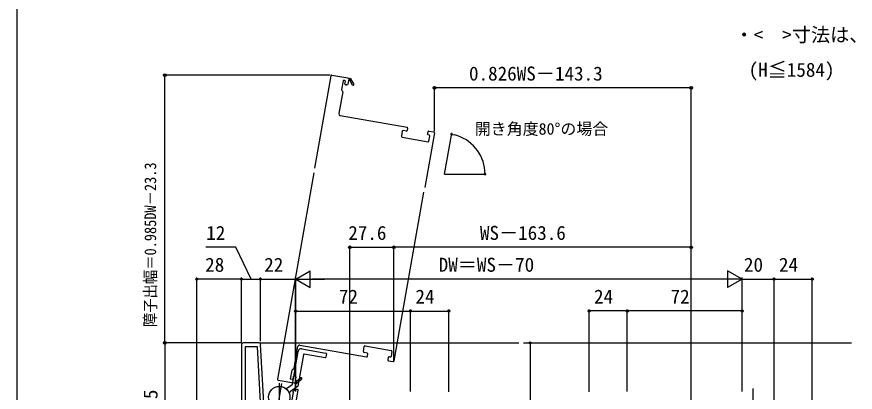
# Model space of a CAD drawing. Units: millimetres, scale not verified. Extents: x -525 to 525, y -783 to 778.
# Drawn here: x -525 to 1, y -435 to -199 of the extents above; entities that cross this region are included whole.
import ezdxf
from ezdxf.enums import TextEntityAlignment as Align

# ---------------------------------------------------------------- set-up
doc = ezdxf.new("R2010")
doc.units = ezdxf.units.MM
doc.header["$LTSCALE"] = 4
for name, color, linetype in [('0-1_USER1', 3, 'Continuous'), ('0-2_YKK_11', 7, 'Continuous'), ('0-4_YKK_12', 2, 'Continuous'), ('0-5_YKK_13', 4, 'Continuous'), ('0-7_YKK_D', 6, 'Continuous'), ('0-8_YKK_ZWAK', 7, 'Continuous')]:
    doc.layers.add(name, color=color, linetype=linetype)
doc.styles.add('ＭＳ ゴシック', font='')
doc.styles.get('ＭＳ ゴシック').set_extended_font_data('MS Gothic')

msp = doc.modelspace()

# ---------------------------------------------------------------- linework, layer by layer
at = {"layer": '0-2_YKK_11'}
msp.add_line((-373.037, -403.698), (-383.088, -403.698), dxfattribs=at)
for points in [[(-384.088, -404.698), (-384.088, -465.298), (-412.088, -465.298), (-412.088, -468.698), (-410.188, -468.698), (-409.688, -468.198), (-409.188, -467.698), (-384.088, -467.698), (-384.088, -518.698), (-382.588, -518.698), (-382.588, -531.198), (-384.088, -531.198), (-384.088, -533.698), (-380.088, -533.698), (-380.088, -518.698)], [(-343.262, -454.913), (-348.888, -455.905), (-348.888, -451.098), (-343.532, -451.098), (-342.664, -451.64), (-342.088, -451.321), (-342.088, -448.698), (-369.73, -448.698), (-372.039, -404.646)]]:
    msp.add_lwpolyline(points, dxfattribs=at)
msp.add_lwpolyline([(-371.733, -448.698), (-373.965, -406.098), (-381.688, -406.098), (-381.688, -448.698)], close=True, dxfattribs=at)
for centre, start, end in [((-383.088, -404.698), 90.00001, 179.99999), ((-373.037, -404.698), 3.00003, 90)]:
    msp.add_arc(centre, 1, start, end, dxfattribs=at)
at = {"layer": '0-4_YKK_12'}
for p, q in [((-338.112, -294.073), (-327.884, -236.071)), ((-327.305, -235.665), (-317.457, -237.401)), ((-320.318, -239.232), (-321.272, -244.642)), ((-319.183, -239.128), (-319.97, -238.989)), ((-319.234, -241.15), (-318.939, -239.476)), ((-318.238, -241.833), (-318.829, -241.729)), ((-314.389, -241.861), (-316.193, -238.781)), ((-320.533, -246.208), (-322.928, -259.792)), ((-321.189, -245.015), (-320.615, -245.835)), ((-322.117, -260.951), (-280.262, -268.33)), ((-283.245, -270.85), (-283.801, -274.002)), ((-280.696, -270.792), (-282.666, -270.445)), ((-279.857, -268.909), (-280.117, -270.387)), ((-263.115, -271.861), (-269.176, -306.23)), ((-267.315, -272.644), (-267.054, -271.167)), ((-266.318, -273.327), (-266.909, -273.223)), ((-266.475, -270.761), (-263.521, -271.282)), ((-256.667, -297.735), (-252.367, -273.344)), ((-283.395, -274.581), (-267.047, -277.464)), ((-266.468, -277.058), (-265.913, -273.907)), ((-338.633, -297.028), (-361.466, -426.541)), ((-256.667, -297.735), (-230.637, -297.735)), ((-288.362, -415.061), (-269.696, -309.185)), ((-372.849, -403.716), (-210.164, -403.711)), ((-207.164, -403.712), (-1.5, -403.707)), ((-351.091, -419.529), (-348.696, -405.945)), ((-347.538, -405.134), (-305.683, -412.514)), ((-307.624, -409.126), (-307.069, -405.974)), ((-305.249, -410.052), (-307.219, -409.705)), ((-306.489, -405.569), (-290.142, -408.451)), ((-289.736, -409.031), (-290.292, -412.182)), ((-305.104, -412.109), (-304.844, -410.632)), ((-292.041, -412.889), (-292.302, -414.366)), ((-291.896, -414.945), (-288.942, -415.466)), ((-290.871, -412.588), (-291.462, -412.483)), ((-352.116, -420.425), (-351.297, -419.852)), ((-353.275, -426.157), (-352.322, -420.748)), ((-351.601, -424.726), (-351.897, -426.4)), ((-350.431, -424.425), (-351.022, -424.321)), ((-346.805, -425.715), (-349.553, -427.992)), ((-361.061, -427.12), (-351.213, -428.857)), ((-352.244, -426.644), (-353.032, -426.505)), ((-63.088, -525.946), (-63.088, -432.31))]:
    msp.add_line(p, q, dxfattribs=at)
for points in [[(-316.554, -238.651), (-316.886, -238.772), (-317.363, -241.48), (-317.659, -241.428)], [(-317.051, -237.981), (-315.966, -237.586), (-313.699, -241.457)], [(-349.937, -427.991), (-350.208, -427.764), (-349.73, -425.056), (-350.026, -425.004)], [(-350.634, -428.451), (-349.749, -429.193), (-346.295, -426.331)]]:
    msp.add_lwpolyline(points, dxfattribs=at)
for centre, radius, start, end in [((-327.392, -236.157), 0.5, 80, 170), ((-320.023, -239.285), 0.3, 80, 170), ((-318.742, -241.237), 0.5, 170, 260), ((-319.235, -239.423), 0.3, 350, 80), ((-318.151, -241.341), 0.5, 260, 350), ((-317.543, -237.894), 0.5, 350, 80), ((-316.319, -238.566), 0.25, 300.35703, 200), ((-314.044, -241.659), 0.4, 210.35703, 30.35703), ((-320.779, -244.729), 0.5, 170, 215), ((-321.025, -246.121), 0.5, 350, 35), ((-321.943, -259.966), 1, 170, 260), ((-282.753, -270.937), 0.5, 80, 170), ((-280.61, -270.3), 0.5, 260, 350), ((-280.349, -268.823), 0.5, 350, 80), ((-266.822, -272.731), 0.5, 170, 260), ((-266.562, -271.254), 0.5, 80, 170), ((-266.405, -273.82), 0.5, 350, 80), ((-263.607, -271.775), 0.5, 350, 80), ((-283.308, -274.089), 0.5, 170, 260), ((-266.961, -276.971), 0.5, 260, 350), ((-347.711, -406.119), 1, 80, 170), ((-307.132, -409.213), 0.5, 170, 260), ((-306.576, -406.061), 0.5, 80, 170), ((-305.336, -410.545), 0.5, 350, 80), ((-290.228, -408.944), 0.5, 350, 80), ((-305.596, -412.022), 0.5, 260, 350), ((-291.809, -414.453), 0.5, 170, 260), ((-291.549, -412.976), 0.5, 80, 170), ((-290.784, -412.095), 0.5, 260, 350), ((-288.855, -414.974), 0.5, 260, 350), ((-351.829, -420.835), 0.5, 125, 170), ((-351.584, -419.442), 0.5, 305, 350), ((-351.109, -424.813), 0.5, 80, 170), ((-350.518, -424.917), 0.5, 350, 80), ((-346.55, -426.023), 0.4, 309.64297, 129.64297), ((-360.974, -426.628), 0.5, 170, 260), ((-352.98, -426.209), 0.3, 170, 260), ((-352.192, -426.348), 0.3, 260, 350), ((-351.126, -428.364), 0.5, 260, 350), ((-349.746, -428.152), 0.25, 140, 39.64297)]:
    msp.add_arc(centre, radius, start, end, dxfattribs=at)
at = {"layer": '0-5_YKK_13'}
for p, q in [((-352.149, -429.555), (-348.528, -409.021)), ((-346.211, -407.399), (-331.143, -410.056)), ((-345.243, -411.124), (-348.715, -430.813)), ((-331.664, -413.01), (-344.664, -410.718)), ((-330.738, -410.635), (-331.085, -412.605)), ((-358.877, -429.13), (-361.898, -446.265)), ((-360.388, -428.998), (-360.388, -446.398)), ((-355.19, -431.863), (-352.354, -429.878)), ((-348.92, -431.136), (-353.248, -434.166)), ((-351.728, -434.655), (-353.407, -444.179)), ((-351.728, -434.655), (-351.611, -433.994)), ((-349.761, -432.717), (-351.611, -433.994)), ((-350.675, -445.96), (-348.435, -433.256)), ((-349.761, -432.717), (-348.678, -432.908))]:
    msp.add_line(p, q, dxfattribs=at)
msp.add_circle((-360.388, -437.698), 6.7, dxfattribs=at)
msp.add_circle((-360.388, -437.698), 6.7, dxfattribs=at)
for centre, radius, start, end in [((-346.558, -409.369), 2, 80, 170), ((-331.23, -410.548), 0.5, 350, 80), ((-344.751, -411.211), 0.5, 80, 170), ((-331.578, -412.518), 0.5, 260, 350), ((-352.641, -429.468), 0.5, 305, 350), ((-349.207, -430.726), 0.5, 305, 350), ((-356.337, -430.225), 2, 264.26693, 305), ((-352.101, -435.804), 2, 125, 170.14215), ((-348.73, -433.204), 0.3, 349.99988, 79.99988)]:
    msp.add_arc(centre, radius, start, end, dxfattribs=at)
at = {"layer": '0-7_YKK_D'}
for p, q in [((-328.391, -235.657), (-433.088, -235.657)), ((-432.088, -403.7), (-432.088, -235.657)), ((-263.107, -270.775), (-263.107, -242.701)), ((-102.088, -243.701), (-263.107, -243.701)), ((-102.088, -516.398), (-102.088, -242.701)), ((-252.193, -272.359), (-252.092, -271.783)), ((-251.269, -272.985), (-250.272, -273.203)), ((-231.356, -296.716), (-231.397, -295.696)), ((-316.088, -517.398), (-316.088, -342.704)), ((-316.088, -343.704), (-288.449, -343.704)), ((-288.449, -415.153), (-288.449, -342.704)), ((-288.449, -414.153), (-288.449, -342.704)), ((-102.088, -343.704), (-288.449, -343.704)), ((-102.088, -516.398), (-102.088, -342.704)), ((-412.088, -464.298), (-412.088, -362.705)), ((-384.086, -403.698), (-384.086, -362.705)), ((-384.086, -403.698), (-384.086, -362.705)), ((-372.087, -402.712), (-372.087, -362.705)), ((-372.087, -402.712), (-372.087, -362.705)), ((-350.089, -434.196), (-350.089, -362.705)), ((-350.088, -363.705), (-340.995, -358.455)), ((-350.088, -434.198), (-350.088, -362.705)), ((-340.995, -368.955), (-340.995, -358.455)), ((-70.088, -363.703), (-79.181, -358.453)), ((-79.181, -358.453), (-79.181, -368.953)), ((-70.088, -434.196), (-70.088, -362.703)), ((-70.088, -434.195), (-70.088, -362.703)), ((-50.088, -448.197), (-50.088, -362.703)), ((-50.088, -448.197), (-50.088, -362.703)), ((-26.088, -448.397), (-26.088, -362.703)), ((-384.086, -363.705), (-412.088, -363.705)), ((-384.086, -363.705), (-372.087, -363.705)), ((-372.087, -363.705), (-350.089, -363.705)), ((-350.088, -363.705), (-340.995, -368.955)), ((-350.088, -363.705), (-331.902, -363.705)), ((-80.588, -363.703), (-339.588, -363.705)), ((-70.088, -363.703), (-88.275, -363.703)), ((-70.088, -363.703), (-79.181, -368.953)), ((-70.088, -363.703), (-50.088, -363.703)), ((-50.088, -363.703), (-26.088, -363.703)), ((-350.089, -434.196), (-350.089, -382.705)), ((-350.089, -383.705), (-278.089, -383.705)), ((-278.089, -434.196), (-278.089, -382.687)), ((-278.089, -434.196), (-278.089, -382.705)), ((-278.089, -383.687), (-254.089, -383.687)), ((-254.089, -434.398), (-254.089, -382.687)), ((-166.088, -434.397), (-166.088, -382.686)), ((-142.088, -383.686), (-166.088, -383.686)), ((-142.088, -434.192), (-142.088, -382.686)), ((-142.088, -434.192), (-142.088, -382.686)), ((-70.088, -383.686), (-142.088, -383.686)), ((-70.088, -434.195), (-70.088, -382.686)), ((-384.089, -403.7), (-433.088, -403.7)), ((-384.089, -403.7), (-433.088, -403.7)), ((-432.088, -403.7), (-432.088, -468.7)), ((-203.062, -403.7), (-203.062, -518.7))]:
    msp.add_line(p, q, dxfattribs=at)
msp.add_lwpolyline([(-378.087, -363.705), (-387.601, -343.705), (-406.328, -343.705)], dxfattribs=at)
for centre, radius in [((-432.088, -235.657), 0.85), ((-263.107, -243.701), 0.85), ((-102.088, -243.701), 0.85), ((-316.088, -343.704), 0.85), ((-288.449, -343.704), 0.85), ((-288.449, -343.704), 0.85), ((-102.088, -343.704), 0.85), ((-412.088, -363.705), 0.637), ((-384.086, -363.705), 0.637), ((-384.086, -363.705), 0.637), ((-372.087, -363.705), 0.637), ((-50.088, -363.703), 0.637), ((-50.088, -363.703), 0.637), ((-26.088, -363.703), 0.637), ((-350.089, -383.705), 0.637), ((-278.089, -383.687), 0.637), ((-278.089, -383.705), 0.637), ((-254.089, -383.687), 0.637), ((-166.088, -383.686), 0.637), ((-142.088, -383.686), 0.637), ((-142.088, -383.686), 0.637), ((-70.088, -383.686), 0.637), ((-432.088, -403.7), 0.85), ((-432.088, -403.7), 0.637), ((-203.062, -403.7), 0.637)]:
    msp.add_circle(centre, radius, dxfattribs=at)
for centre, radius, start, end in [((-252.265, -272.768), 0.51, 167.69595, 347.69595), ((-252.265, -272.768), 0.51, 347.69595, 167.69595), ((-256.667, -297.735), 25.352, 4.61171, 75.39009), ((-231.315, -297.735), 0.51, 92.30586, 272.30586), ((-231.315, -297.735), 0.51, 272.30586, 92.30586)]:
    msp.add_arc(centre, radius, start, end, dxfattribs=at)
at = {"layer": '0-8_YKK_ZWAK'}
msp.add_line((-525, 747.3), (-525, -782.7), dxfattribs=at)

# ---------------------------------------------------------------- texts
at = {"layer": '0-1_USER1', "style": 'ＭＳ ゴシック'}
for s, p in [('・<\u3000>寸法は、標準タイプを表す。', (-74.864, -217.359)), (' (H≦1584)', (-72, -239.336))]:
    msp.add_text(s, height=8.798, dxfattribs=at).set_placement(p, align=Align.BOTTOM_LEFT)
at = {"layer": '0-7_YKK_D', "style": 'ＭＳ ゴシック'}
for s, height, p in [('0.826WS－143.3', 8.798, (-241.37, -241.701)), ('開き角度80°の場合', 7.331, (-237.73, -275.243)), ('12', 8.798, (-406.169, -341.705)), ('27.6', 8.798, (-317.098, -341.704)), ('WS－163.6', 8.798, (-234.541, -341.704)), ('28', 8.798, (-406.848, -361.705)), ('22', 8.798, (-369.815, -361.705)), ('DW＝WS－70', 8.798, (-260.406, -361.705)), ('20', 8.798, (-68.952, -361.703)), ('24', 8.798, (-46.986, -361.703)), ('72', 8.798, (-322.952, -381.705)), ('24', 8.798, (-274.986, -381.687)), ('24', 8.798, (-162.986, -381.686)), ('72', 8.798, (-114.952, -381.686))]:
    msp.add_text(s, height=height, dxfattribs=at).set_placement(p, align=Align.BOTTOM_LEFT)
at = {"layer": '0-7_YKK_D', "style": 'ＭＳ ゴシック', "width": 0.9}
msp.add_text('障子出幅＝0.985DW－23.3', height=7.331, rotation=90, dxfattribs=at).set_placement((-435.394, -393.826), align=Align.BOTTOM_LEFT)
at = {"layer": '0-7_YKK_D', "style": 'ＭＳ ゴシック'}
msp.add_text('65', height=8.798, rotation=90, dxfattribs=at).set_placement((-434.088, -444.961), align=Align.BOTTOM_LEFT)

doc.saveas('drawing.dxf')
